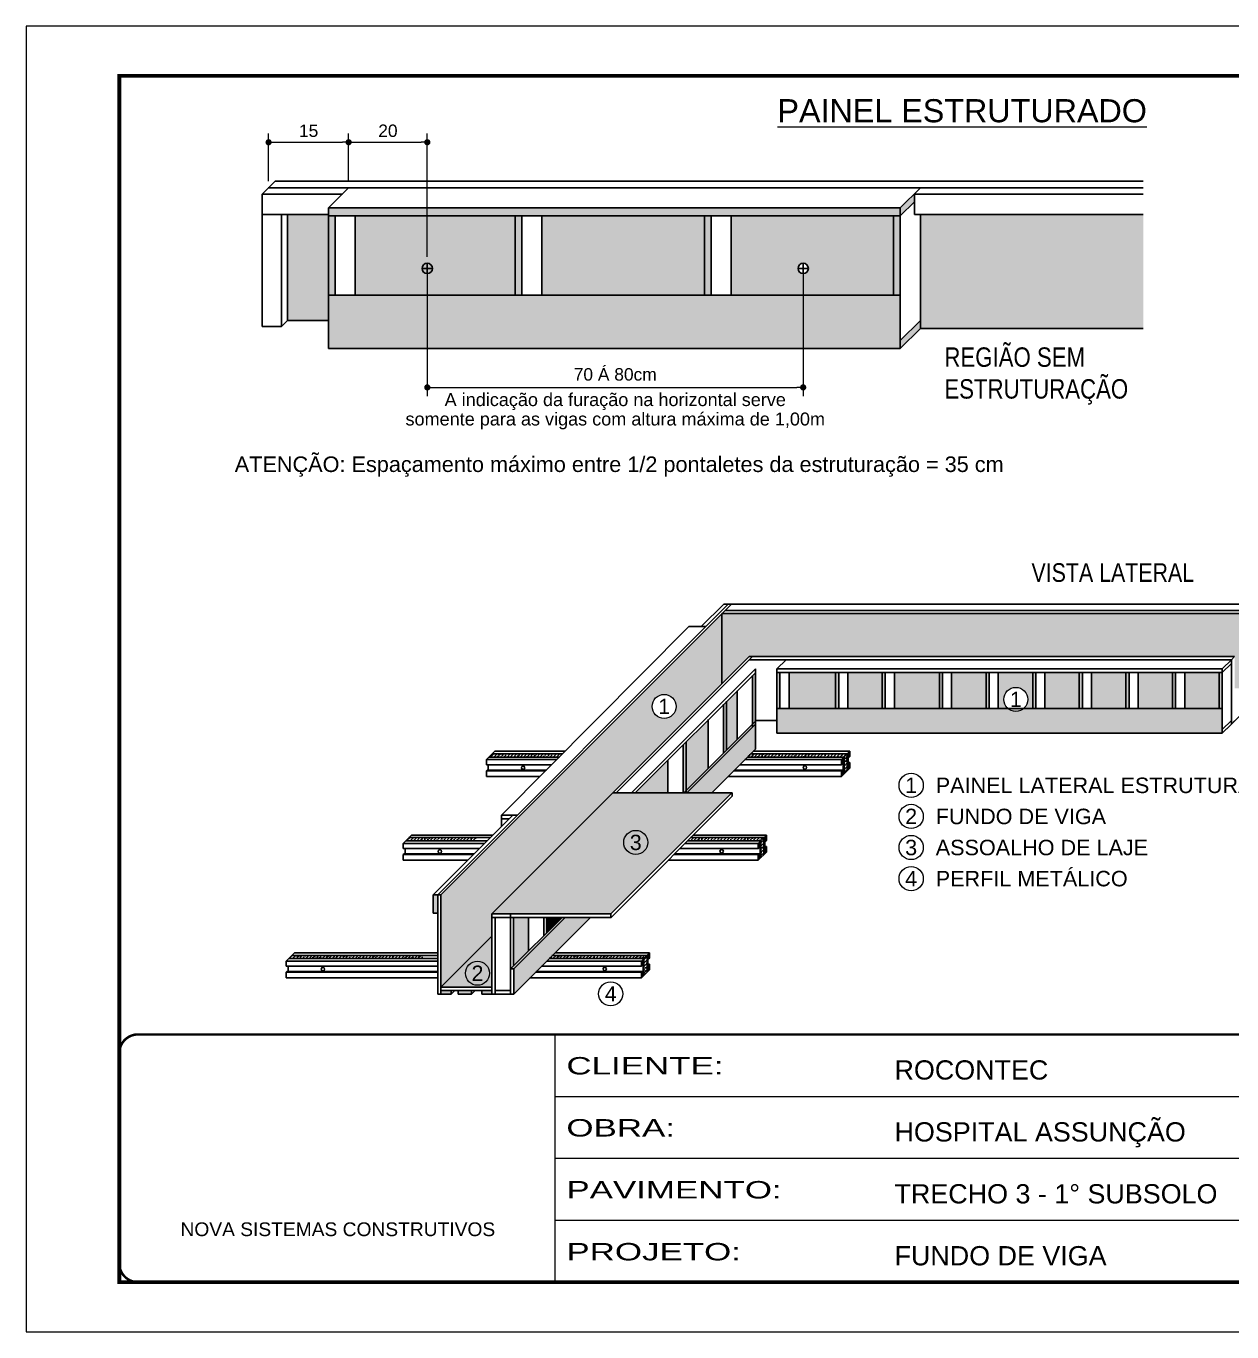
# Model space of a CAD drawing. Extents: x 2815 to 9069, y 548 to 5044.
# Drawn here: x 7570 to 8541, y 3994 to 5044 of the extents above; entities that cross this region are included whole.
import ezdxf
from ezdxf.enums import TextEntityAlignment as Align

# ---------------------------------------------------------------- set-up
doc = ezdxf.new("R2010")
doc.units = 0
doc.linetypes.add('CONTINUO', pattern=[0])
doc.linetypes.add('DASHED', pattern=[0.75, 0.5, -0.25])
for name, color, linetype, lineweight in [('CARIMBO', 255, 'Continuous', 9), ('Demarcação 1', 251, 'Continuous', 9), ('Folhas', 255, 'Continuous', 9), ('SARRAFO DE PRESSAO', 251, 'DASHED', 9)]:
    doc.layers.add(name, color=color, linetype=linetype, lineweight=lineweight)
doc.layers.add('COTA', color=241, linetype='Continuous')
doc.layers.add('Demarcação 2', color=7, linetype='Continuous', lineweight=9, true_color=0xe0e0e0)
doc.styles.add('ARIAL', font='arial.ttf')
doc.styles.add('CESAR1', font='arial.ttf', dxfattribs={"oblique": 15})
doc.styles.get("Standard").update_dxf_attribs({"font": 'arial.ttf'})
doc.styles.add('Tecnologia', font='')
doc.styles.add('texto', font='ARIALN.TTF')
doc.styles.get('Tecnologia').set_extended_font_data('Forgotten Futurist')
doc.dimstyles.new('1x', dxfattribs={"dimtxt": 10, "dimasz": 5, "dimexe": 7, "dimexo": 5, "dimgap": 4, "dimtad": 1, "dimdec": 1, "dimdsep": 46, "dimtxsty": 'Standard', "dimblk": 'DOT', "dimcen": 0.09, "dimclrd": 4, "dimclre": 4, "dimclrt": 2, "dimadec": 0, "dimazin": 2, "dimtfac": 1, "dimtdec": 1, "dimtmove": 0, "dimatfit": 3, "dimldrblk": 'DOT', "dimfxl": 1, "dimtolj": 1, "dimtzin": 0, "dimlwd": 9, "dimlwe": 9, "dimarcsym": 0})
pattern_1 = [(45, (5362.9945, 52682.7973), (0.99436891, 3.64601934), [4.6875, -0.9375, 0, -0.9375])]

# ---------------------------------------------------------------- blocks, each defined once
blk = doc.blocks.new('9999999999')
at = {"color": 30, "linetype": 'CONTINUO'}
for p, q in [((98564.6, 34230.2), (98564.6, 34429.4)), ((98564.6, 34379.6), (99584, 34379.6)), ((98564.6, 34329.8), (99488, 34329.8)), ((98564.6, 34280), (99488, 34280))]:
    blk.add_line(p, q, dxfattribs=at)
at = {"color": 30, "linetype": 'CONTINUO', "const_width": 2}
blk.add_lwpolyline([(99584, 34230.2), (99584, 34414.4, 0.414214), (99569, 34429.4), (98229, 34429.4, 0.414214), (98214, 34414.4), (98214, 34245.2, 0.414214), (98229, 34230.2), (99584, 34230.2)], format="xyb", dxfattribs=at)
at = {"layer": 'Folhas'}
blk.add_lwpolyline([(98139, 34190.2), (99624, 34190.2), (99624, 35240.2), (98139, 35240.2)], close=True, dxfattribs=at)
at = {"layer": 'Folhas', "color": 30, "const_width": 3}
blk.add_lwpolyline([(98214, 34230.2), (99584, 34230.2), (99584, 35200.2), (98214, 35200.2)], close=True, dxfattribs=at)
at = {"color": 7, "linetype": 'Continuous', "ltscale": 5, "style": 'ARIAL'}
for s, height, p in [('ROCONTEC', 15.48, (98837.7, 34393.1)), ('HOSPITAL ASSUNÇÃO', 15.483, (98837.7, 34343.3)), ('TRECHO 3 - 1° SUBSOLO', 15.483, (98837.7, 34293.5)), ('NOVA SISTEMAS CONSTRUTIVOS', 11.059, (98263.2, 34267.2)), ('FUNDO DE VIGA', 15.483, (98837.7, 34243.7))]:
    blk.add_text(s, height=height, dxfattribs=at).set_placement(p)
at = {"layer": 'Folhas', "color": 7, "style": 'Tecnologia', "width": 1.5}
for s, p in [('CLIENTE:', (98573.7, 34397.2)), ('OBRA:', (98573.7, 34347.3)), ('PAVIMENTO:', (98573.7, 34297.5)), ('PROJETO:', (98573.7, 34247.7))]:
    blk.add_text(s, height=14, dxfattribs=at).set_placement(p)
blk = doc.blocks.new('_Dot')
at = {"color": 0, "linetype": 'ByBlock', "lineweight": -2}
blk.add_line((-0.5, 0), (-1, 0), dxfattribs=at)
at = {"color": 0, "linetype": 'ByBlock', "const_width": 0.5}
blk.add_lwpolyline([(-0.25, 0, 1), (0.25, 0, 1)], format="xyb", close=True, dxfattribs=at)
blk = doc.blocks.new('*D156')
at = {"layer": 'COTA', "color": 4, "lineweight": 9, "transparency": 16777216}
for p, q in [((7765.6, 4918.7), (7765.6, 4957.1)), ((7830, 4918.3), (7830, 4957.1)), ((7770.6, 4950.1), (7825, 4950.1))]:
    blk.add_line(p, q, dxfattribs=at)
at = {"layer": 'Defpoints', "color": 0, "transparency": 16777216}
for p in [(7830, 4950.1), (7765.6, 4913.7), (7830, 4913.3)]:
    blk.add_point(p, dxfattribs=at)
at = {"layer": 'COTA', "color": 4, "lineweight": 9, "transparency": 16777216, "xscale": 5, "yscale": 5, "zscale": 5, "rotation": 180}
blk.add_blockref('_Dot', (7765.6, 4950.1), dxfattribs=at)
at = {"layer": 'COTA', "color": 4, "lineweight": 9, "transparency": 16777216, "xscale": 5, "yscale": 5, "zscale": 5}
blk.add_blockref('_Dot', (7830, 4950.1), dxfattribs=at)
at = {"layer": 'COTA', "color": 2, "transparency": 16777216, "insert": (7797.8, 4959.3), "char_height": 10, "attachment_point": 5}
blk.add_mtext('\\A1;15', dxfattribs=at)
blk = doc.blocks.new('*D157')
at = {"layer": 'COTA', "color": 4, "lineweight": 9, "transparency": 16777216}
for p, q in [((7830, 4918.3), (7830, 4957.1)), ((7893.3, 4857.9), (7893.3, 4957.1)), ((7835, 4950.1), (7888.3, 4950.1))]:
    blk.add_line(p, q, dxfattribs=at)
at = {"layer": 'Defpoints', "color": 0, "transparency": 16777216}
for p in [(7893.3, 4950.1), (7830, 4913.3), (7893.3, 4852.9)]:
    blk.add_point(p, dxfattribs=at)
at = {"layer": 'COTA', "color": 4, "lineweight": 9, "transparency": 16777216, "xscale": 5, "yscale": 5, "zscale": 5, "rotation": 180}
blk.add_blockref('_Dot', (7830, 4950.1), dxfattribs=at)
at = {"layer": 'COTA', "color": 4, "lineweight": 9, "transparency": 16777216, "xscale": 5, "yscale": 5, "zscale": 5}
blk.add_blockref('_Dot', (7893.3, 4950.1), dxfattribs=at)
at = {"layer": 'COTA', "color": 2, "transparency": 16777216, "insert": (7861.6, 4959.3), "char_height": 10, "attachment_point": 5}
blk.add_mtext('\\A1;20', dxfattribs=at)
blk = doc.blocks.new('*D158')
at = {"layer": 'COTA', "color": 4, "lineweight": 9, "transparency": 16777216}
for p, q in [((7893.3, 4847.9), (7893.3, 4746)), ((8195.7, 4847.9), (8195.7, 4746)), ((7898.3, 4753), (8190.7, 4753))]:
    blk.add_line(p, q, dxfattribs=at)
at = {"layer": 'Defpoints', "color": 0, "transparency": 16777216}
for p in [(7893.3, 4852.9), (8195.7, 4852.9), (8195.7, 4753)]:
    blk.add_point(p, dxfattribs=at)
at = {"layer": 'COTA', "color": 4, "lineweight": 9, "transparency": 16777216, "xscale": 5, "yscale": 5, "zscale": 5, "rotation": 180}
blk.add_blockref('_Dot', (7893.3, 4753), dxfattribs=at)
at = {"layer": 'COTA', "color": 4, "lineweight": 9, "transparency": 16777216, "xscale": 5, "yscale": 5, "zscale": 5}
blk.add_blockref('_Dot', (8195.7, 4753), dxfattribs=at)
at = {"layer": 'COTA', "color": 2, "transparency": 16777216, "insert": (8044.5, 4763.4), "char_height": 10, "attachment_point": 5}
blk.add_mtext('\\A1;70 Á 80cm', dxfattribs=at)

msp = doc.modelspace()

# ---------------------------------------------------------------- hatches: boundary and pattern name
for points in [[(8285.18, 4902.13), (8285.18, 4908.5), (8273.83, 4897.25), (8273.83, 4890.87)], [(8116.23, 4827.16), (8121.56, 4827.16), (8121.56, 4890.87), (8116.23, 4890.87)], [(7901.7, 4344.99), (7898.03, 4344.99), (7898.03, 4330.13), (7901.7, 4330.13)]]:
    msp.add_hatch(color=256).paths.add_polyline_path(points)
at = {"linetype": 'ByBlock', "ltscale": 2}
for points in [[(8273.83, 4897.25), (7813.78, 4897.25), (7813.78, 4890.87), (8273.83, 4890.87)], [(7813.67, 4827.16), (7818.99, 4827.16), (7818.99, 4890.76), (7813.67, 4890.76)], [(7963.85, 4827.16), (7969.17, 4827.16), (7969.17, 4890.76), (7963.85, 4890.76)], [(8154.8, 4479.67), (8157.15, 4482.02), (8157.15, 4523.46), (8154.8, 4521.11)], [(8174.45, 4494.9), (8176.89, 4494.9), (8176.89, 4523.62), (8174.45, 4523.62)], [(8221.73, 4494.9), (8224.16, 4494.9), (8224.16, 4523.62), (8221.73, 4523.62)], [(8259.26, 4494.9), (8261.7, 4494.9), (8261.7, 4523.62), (8259.26, 4523.62)], [(8305.19, 4494.9), (8307.63, 4494.9), (8307.63, 4523.62), (8305.19, 4523.62)], [(8342.73, 4494.9), (8345.16, 4494.9), (8345.16, 4523.62), (8342.73, 4523.62)], [(8380.26, 4494.9), (8382.7, 4494.9), (8382.7, 4523.62), (8380.26, 4523.62)], [(8417.79, 4494.9), (8420.23, 4494.9), (8420.23, 4523.62), (8417.79, 4523.62)], [(8455.33, 4494.9), (8457.76, 4494.9), (8457.76, 4523.62), (8455.33, 4523.62)], [(8492.86, 4494.9), (8495.3, 4494.9), (8495.3, 4523.62), (8492.86, 4523.62)], [(8530.39, 4494.9), (8532.83, 4494.9), (8532.83, 4523.62), (8530.39, 4523.62)], [(8131.46, 4458.8), (8133.81, 4461.16), (8133.81, 4500.45), (8131.46, 4498.1)], [(8154.91, 4479.77), (8154.91, 4482.25), (8101.51, 4428.85), (8101.51, 4426.97), (8102.1, 4426.97)], [(8101.4, 4467.71), (8099.05, 4465.36), (8099.05, 4426.86), (8101.4, 4426.86)], [(8004.24, 4326.84), (8001.67, 4326.84), (7960.22, 4285.38), (7962.78, 4285.38)], [(7987.03, 4312.19), (7989.38, 4314.55), (7989.38, 4326.73), (7987.03, 4326.73)]]:
    msp.add_hatch(color=256, dxfattribs=at).paths.add_polyline_path(points)
h = msp.add_hatch(color=256)
h.paths.add_polyline_path([(8273.83, 4790.62), (8273.83, 4784.24), (8290.06, 4800.33), (8290.06, 4806.71)])
h.paths.add_polyline_path([(8268.51, 4827.16), (8273.83, 4827.16), (8273.83, 4890.87), (8268.51, 4890.87)])
at = {"linetype": 'Continuous', "ltscale": 1.5}
h = msp.add_hatch(dxfattribs=at)
h.set_pattern_fill('ANSI36', color=256, scale=15, style=0)
h.set_pattern_definition(pattern_1)
h.paths.add_polyline_path([(7945.46, 4458.29), (7942.96, 4455.78), (7999.52, 4455.78), (8002.01, 4458.29)])
h = msp.add_hatch(dxfattribs=at)
h.set_pattern_fill('ANSI36', color=256, scale=15, style=0)
h.set_pattern_definition(pattern_1)
h.paths.add_polyline_path([(8231.15, 4458.29), (8153.42, 4458.29), (8150.91, 4455.78), (8228.65, 4455.78)])
h.paths.add_polyline_path([(8231.15, 4458.29), (8228.65, 4455.78), (8228.65, 4442.17), (8231.15, 4444.67)])
h = msp.add_hatch(dxfattribs=at)
h.set_pattern_fill('ANSI36', color=256, scale=15, style=0)
h.set_pattern_definition(pattern_1)
h.paths.add_polyline_path([(7878.48, 4390.92), (7875.98, 4388.41), (7932.54, 4388.41), (7935.03, 4390.92)])
h = msp.add_hatch(dxfattribs=at)
h.set_pattern_fill('ANSI36', color=256, scale=15, style=0)
h.set_pattern_definition(pattern_1)
h.paths.add_polyline_path([(8164.17, 4390.92), (8161.67, 4388.41), (8161.67, 4374.8), (8164.17, 4377.3)])
h.paths.add_polyline_path([(8105.17, 4390.92), (8102.66, 4388.41), (8161.67, 4388.41), (8164.17, 4390.92)])
h = msp.add_hatch(dxfattribs=at)
h.set_pattern_fill('ANSI36', color=256, scale=15, style=0)
h.set_pattern_definition(pattern_1)
h.paths.add_polyline_path([(7784.41, 4296.29), (7781.9, 4293.79), (7889.38, 4293.79), (7889.38, 4296.29)])
h = msp.add_hatch(dxfattribs=at)
h.set_pattern_fill('ANSI36', color=256, scale=15, style=0)
h.set_pattern_definition(pattern_1)
h.paths.add_polyline_path([(8070.1, 4296.29), (8067.59, 4293.79), (8067.59, 4280.18), (8070.1, 4282.68)])
h.paths.add_polyline_path([(7994, 4296.29), (7991.49, 4293.79), (8067.59, 4293.79), (8070.1, 4296.29)])
at = {"linetype": 'ByBlock', "ltscale": 2}
h = msp.add_hatch(color=256, dxfattribs=at)
h.paths.add_polyline_path([(7912.48, 4268), (7904.26, 4268), (7904.26, 4265.08), (7912.48, 4265.08)])
h.paths.add_polyline_path([(7928.78, 4268), (7917.99, 4268), (7917.99, 4265.08), (7928.78, 4265.08)])
h.paths.add_polyline_path([(7945.33, 4268), (7937.11, 4268), (7937.11, 4265.08), (7945.33, 4265.08)])
at = {"layer": 'Demarcação 1'}
h = msp.add_hatch(color=256, dxfattribs=at)
h.paths.add_polyline_path([(7923.99, 4281.9, 1), (7943.35, 4281.9, 1)], flags=17)
h.paths.add_polyline_path([(7945.33, 4329.6), (8130.37, 4514.64), (8130.37, 4571.11), (8130.37, 4571.11), (7904.26, 4345), (7904.26, 4270.57), (7945.33, 4311.63)])
h.paths.add_polyline_path([(8074.19, 4496.43, -1), (8093.54, 4496.43, -1)], flags=16)
h.paths.add_polyline_path([(7925.79, 4272.65), (7941.55, 4272.65), (7941.55, 4291.2), (7925.79, 4291.2)], flags=24)
h.paths.add_polyline_path([(8075.99, 4487.18), (8091.74, 4487.18), (8091.74, 4505.74), (8075.99, 4505.74)], flags=24)
msp.add_hatch(color=256, dxfattribs=at).paths.add_polyline_path([(8130.37, 4514.64), (8152.31, 4536.58), (8542.87, 4536.58), (8542.87, 4510.95), (8562.09, 4510.95), (8562.09, 4571.11), (8130.37, 4571.11)])
h = msp.add_hatch(color=256, dxfattribs=at)
h.paths.add_polyline_path([(7904.26, 4270.57), (7945.33, 4270.57), (7945.33, 4311.63)])
h.paths.add_polyline_path([(7923.99, 4281.9, -1), (7943.35, 4281.9, -1)], flags=16)
h.paths.add_polyline_path([(7925.79, 4272.65), (7941.55, 4272.65), (7941.55, 4291.2), (7925.79, 4291.2)], flags=24)
at = {"layer": 'Demarcação 2'}
for points in [[(7813.78, 4890.87), (7813.78, 4890.87), (7813.78, 4890.87), (7813.78, 4891.93), (7780.78, 4891.93), (7780.78, 4806.71), (7813.78, 4806.71)], [(7835.33, 4827.16), (7963.96, 4827.16), (7963.96, 4890.87), (7835.33, 4890.87)], [(7985.51, 4827.16), (8116.23, 4827.16), (8116.23, 4890.87), (7985.51, 4890.87)], [(8290.06, 4891.93), (8290.06, 4800.33), (8469.34, 4800.33), (8469.34, 4891.93)], [(8273.83, 4827.16), (7813.78, 4827.16), (7813.78, 4790.62), (7813.78, 4784.24), (8273.83, 4784.24)], [(8184.42, 4494.9), (8221.83, 4494.9), (8221.83, 4523.72), (8184.42, 4523.72)], [(8231.7, 4494.9), (8259.37, 4494.9), (8259.37, 4523.72), (8231.7, 4523.72)], [(8269.23, 4494.9), (8305.3, 4494.9), (8305.3, 4523.72), (8269.23, 4523.72)], [(8315.17, 4494.9), (8342.83, 4494.9), (8342.83, 4523.72), (8315.17, 4523.72)], [(8390.23, 4494.9), (8417.9, 4494.9), (8417.9, 4523.72), (8390.23, 4523.72)], [(8427.77, 4494.9), (8455.43, 4494.9), (8455.43, 4523.72), (8427.77, 4523.72)], [(8465.3, 4494.9), (8492.97, 4494.9), (8492.97, 4523.72), (8465.3, 4523.72)], [(8502.83, 4494.9), (8530.5, 4494.9), (8530.5, 4523.72), (8502.83, 4523.72)], [(8133.92, 4461.26), (8142.59, 4469.93), (8142.59, 4508.89), (8133.92, 4500.23)], [(8532.94, 4494.9), (8373.27, 4494.9, -0.3830345), (8360.34, 4494.9), (8174.56, 4494.9), (8174.56, 4474.9), (8532.94, 4474.9)], [(8101.51, 4428.85), (8119.25, 4446.59), (8119.25, 4485.55), (8101.51, 4467.82)], [(8157.26, 4465.04), (8157.26, 4482.12), (8102.1, 4426.97), (8122.1, 4426.97), (8157.25, 4462.12)], [(8060.66, 4426.97), (8086.84, 4426.97), (8086.84, 4453.14)], [(7962.57, 4287.73), (7974.81, 4299.98), (7974.81, 4326.84), (7962.57, 4326.84)], [(8024.54, 4326.84), (8019.05, 4326.84), (8004.24, 4326.84), (7962.78, 4285.38), (7962.78, 4265.08)], [(7989.49, 4314.65), (8001.67, 4326.84), (7989.49, 4326.84)]]:
    msp.add_hatch(color=256, dxfattribs=at).paths.add_polyline_path(points)
h = msp.add_hatch(color=256, dxfattribs=at)
h.paths.add_polyline_path([(8191.56, 4848.69, -1), (8199.92, 4848.69, -1)], flags=16)
h.paths.add_polyline_path([(8137.78, 4827.16), (8268.51, 4827.16), (8268.51, 4890.87), (8137.78, 4890.87)])
h = msp.add_hatch(color=256, dxfattribs=at)
h.paths.add_polyline_path([(8376.48, 4502.1, -1), (8357.13, 4502.1, -1)], flags=16)
h.paths.add_polyline_path([(8358.93, 4492.85), (8374.68, 4492.85), (8374.68, 4511.41), (8358.93, 4511.41)], flags=24)
h.paths.add_polyline_path([(8352.7, 4494.9), (8380.37, 4494.9), (8380.37, 4523.72), (8352.7, 4523.72)])
h = msp.add_hatch(color=256, dxfattribs=at)
h.paths.add_polyline_path([(7945.33, 4329.6), (7947.9, 4329.6), (7960.22, 4329.6), (8040.97, 4329.6), (8138.33, 4426.97), (8042.69, 4426.97)])
h.paths.add_polyline_path([(8053.07, 4377.59), (8068.93, 4377.59), (8068.93, 4396.47), (8053.07, 4396.47)], flags=24)

# ---------------------------------------------------------------- linework, layer by layer
at = {"linetype": 'ByBlock', "ltscale": 2}
for p, q in [((7760.35, 4908.5), (7770.79, 4918.94)), ((7760.35, 4908.5), (7760.35, 4891.93)), ((7830, 4913.34), (7813.78, 4897.25)), ((8290.06, 4913.34), (8273.83, 4897.25)), ((8285.18, 4891.93), (8285.18, 4908.5)), ((7813.78, 4897.25), (8273.83, 4897.25)), ((7813.78, 4890.87), (7813.78, 4897.25)), ((8285.18, 4902.13), (8273.83, 4890.87)), ((8273.83, 4897.25), (8273.83, 4784.24)), ((7760.35, 4891.93), (7760.35, 4801.88)), ((7775.95, 4891.93), (7775.95, 4801.88)), ((7780.78, 4891.93), (7780.78, 4806.71)), ((7813.78, 4890.87), (7813.78, 4784.24)), ((7813.78, 4890.87), (7813.78, 4790.62)), ((7813.78, 4890.87), (8273.83, 4890.87)), ((7819.1, 4890.87), (7819.1, 4827.16)), ((7835.33, 4827.16), (7835.33, 4890.87)), ((7963.96, 4890.87), (7963.96, 4827.16)), ((7969.29, 4890.87), (7969.29, 4827.16)), ((7985.51, 4827.16), (7985.51, 4890.87)), ((8116.23, 4890.87), (8116.23, 4827.16)), ((8121.56, 4890.87), (8121.56, 4827.16)), ((8137.78, 4827.16), (8137.78, 4890.87)), ((8268.51, 4890.87), (8268.51, 4827.16)), ((8290.06, 4800.33), (8290.06, 4891.93)), ((7775.95, 4801.88), (7780.78, 4806.71)), ((7813.78, 4806.71), (7780.78, 4806.71)), ((7813.78, 4806.71), (7780.78, 4806.71)), ((8290.06, 4806.71), (8273.83, 4790.62)), ((8290.06, 4800.33), (8273.83, 4784.24)), ((8045.26, 4426.97), (8154.87, 4536.58)), ((8540.37, 4534.01), (8542.87, 4536.58)), ((8181.98, 4534.01), (8174.56, 4526.64)), ((8174.56, 4526.64), (8532.94, 4526.64)), ((8174.56, 4523.73), (8174.56, 4526.64)), ((8540.37, 4534.01), (8532.94, 4526.64)), ((8540.37, 4531.09), (8532.94, 4523.72)), ((8532.94, 4526.64), (8532.94, 4523.72)), ((8540.37, 4534.01), (8540.37, 4482.27)), ((8154.91, 4479.77), (8154.91, 4521.21)), ((8157.26, 4465.04), (8157.26, 4523.56)), ((8174.56, 4523.73), (8174.56, 4474.9)), ((8174.56, 4523.73), (8174.56, 4494.9)), ((8174.56, 4523.72), (8532.94, 4523.72)), ((8177, 4523.73), (8176.99, 4494.9)), ((8184.42, 4494.9), (8184.42, 4523.73)), ((8221.83, 4523.73), (8221.83, 4494.9)), ((8224.27, 4523.73), (8224.27, 4494.9)), ((8231.7, 4494.9), (8231.7, 4523.73)), ((8259.37, 4523.73), (8259.37, 4494.9)), ((8261.81, 4523.73), (8261.8, 4494.9)), ((8269.23, 4494.9), (8269.23, 4523.73)), ((8305.3, 4523.73), (8305.3, 4494.9)), ((8307.74, 4523.73), (8307.74, 4494.9)), ((8315.17, 4494.9), (8315.17, 4523.73)), ((8342.83, 4523.73), (8342.83, 4494.9)), ((8345.27, 4523.73), (8345.27, 4494.9)), ((8352.7, 4494.9), (8352.7, 4523.73)), ((8380.37, 4523.73), (8380.37, 4494.9)), ((8382.8, 4523.73), (8382.8, 4494.9)), ((8390.23, 4494.9), (8390.23, 4523.73)), ((8417.9, 4523.72), (8417.9, 4494.9)), ((8420.34, 4523.72), (8420.34, 4494.9)), ((8427.77, 4494.9), (8427.77, 4523.72)), ((8455.43, 4523.72), (8455.43, 4494.9)), ((8457.87, 4523.72), (8457.87, 4494.9)), ((8465.3, 4494.9), (8465.3, 4523.72)), ((8492.97, 4523.72), (8492.97, 4494.9)), ((8495.4, 4523.72), (8495.4, 4494.9)), ((8502.83, 4494.9), (8502.83, 4523.72)), ((8530.5, 4523.72), (8530.5, 4494.9)), ((8532.94, 4523.72), (8532.94, 4474.9)), ((8142.59, 4469.93), (8142.59, 4508.89)), ((8131.57, 4458.91), (8131.57, 4498.21)), ((8133.92, 4461.26), (8133.92, 4500.56)), ((8157.26, 4484.6), (8099.62, 4426.97)), ((8119.25, 4446.59), (8119.25, 4485.89)), ((8174.56, 4485.19), (8157.26, 4485.19)), ((8540.37, 4485.19), (8532.94, 4477.82)), ((8546.92, 4488.77), (8536.54, 4478.47)), ((8542.87, 4484.76), (8540.37, 4482.27)), ((8540.37, 4482.27), (8532.94, 4474.9)), ((8099.16, 4426.97), (8099.16, 4465.46)), ((8101.51, 4426.97), (8101.51, 4467.82)), ((8157.26, 4465.04), (8157.25, 4462.12)), ((7940.89, 4453.71), (7940.89, 4449.52)), ((7940.89, 4453.71), (7984.13, 4453.71)), ((7940.89, 4453.71), (7997.47, 4453.71)), ((7942.96, 4455.78), (7999.52, 4455.78)), ((7945.46, 4458.29), (8002.01, 4458.29)), ((7947.53, 4460.36), (8004.07, 4460.36)), ((8148.85, 4453.71), (8226.58, 4453.71)), ((8150.91, 4455.78), (8228.65, 4455.78)), ((8153.42, 4458.29), (8231.15, 4458.29)), ((8155.49, 4460.36), (8233.22, 4460.36)), ((8226.58, 4453.71), (8226.58, 4449.52)), ((8227.22, 4453.44), (8227.22, 4450.16)), ((8228.02, 4454.24), (8228.02, 4442.32)), ((8228.65, 4455.78), (8228.65, 4442.17)), ((8231.15, 4458.29), (8231.15, 4444.67)), ((8231.78, 4458), (8231.78, 4446.07)), ((8231.78, 4455.54), (8232.6, 4455.54)), ((8232.6, 4458.82), (8232.6, 4455.54)), ((7940.89, 4449.52), (7993.3, 4449.52)), ((7940.89, 4444.65), (7988.46, 4444.65)), ((7941.53, 4445.29), (7989.09, 4445.29)), ((7942.33, 4449.52), (7942.33, 4445.29)), ((8139.78, 4444.65), (8226.58, 4444.65)), ((8140.42, 4445.29), (8227.22, 4445.29)), ((8144.65, 4449.52), (8226.58, 4449.52)), ((8227.22, 4442.32), (8228.02, 4442.32)), ((8231.78, 4451.29), (8233.22, 4451.29)), ((8231.78, 4450.67), (8232.6, 4450.67)), ((8231.78, 4446.89), (8232.6, 4446.89)), ((8232.6, 4450.67), (8232.6, 4446.89)), ((7940.89, 4440.1), (7970.6, 4440.1)), ((7940.89, 4440.1), (7983.93, 4440.1)), ((8135.23, 4440.1), (8226.58, 4440.1)), ((8138.45, 4426.97), (8138.45, 4424.2)), ((7953.03, 4399.99), (7953.03, 4409.02)), ((7953.03, 4406.1), (7959.13, 4406.1)), ((7878.48, 4390.92), (7943.95, 4390.92)), ((7880.55, 4392.99), (7946.02, 4392.99)), ((8105.15, 4390.92), (8164.17, 4390.92)), ((8107.22, 4392.99), (8166.24, 4392.99)), ((8164.17, 4390.92), (8164.17, 4377.3)), ((8164.8, 4390.63), (8164.8, 4378.7)), ((8165.62, 4391.45), (8165.62, 4388.17)), ((7873.91, 4386.34), (7917.15, 4386.34)), ((7873.91, 4386.34), (7939.38, 4386.34)), ((7873.91, 4386.34), (7873.91, 4382.15)), ((7873.91, 4382.15), (7935.18, 4382.15)), ((7875.35, 4382.15), (7875.35, 4377.92)), ((7875.98, 4388.41), (7941.44, 4388.41)), ((8096.38, 4382.15), (8159.6, 4382.15)), ((8100.58, 4386.34), (8159.6, 4386.34)), ((8102.64, 4388.41), (8161.67, 4388.41)), ((8159.6, 4386.34), (8159.6, 4382.15)), ((8160.24, 4386.07), (8160.24, 4382.79)), ((8161.04, 4386.87), (8161.04, 4374.95)), ((8161.67, 4388.41), (8161.67, 4374.8)), ((8164.8, 4388.17), (8165.62, 4388.17)), ((8164.8, 4383.92), (8166.24, 4383.92)), ((8164.8, 4383.3), (8165.62, 4383.3)), ((8164.8, 4379.52), (8165.62, 4379.52)), ((8165.62, 4383.3), (8165.62, 4379.52)), ((7873.91, 4377.28), (7930.31, 4377.28)), ((7873.91, 4372.73), (7903.62, 4372.73)), ((7873.91, 4372.73), (7925.76, 4372.73)), ((7874.55, 4377.92), (7930.95, 4377.92)), ((8086.96, 4372.73), (8159.6, 4372.73)), ((8091.51, 4377.28), (8159.6, 4377.28)), ((8092.15, 4377.92), (8160.24, 4377.92)), ((8160.24, 4374.95), (8161.04, 4374.95)), ((7898.03, 4330.13), (7898.03, 4344.99)), ((7901.7, 4345), (7904.26, 4345)), ((7898.03, 4330.13), (7901.7, 4330.13)), ((7945.33, 4329.6), (7947.9, 4329.6)), ((7951.11, 4326.84), (8019.05, 4326.84)), ((7960.22, 4268), (7960.22, 4326.84)), ((7962.57, 4287.73), (7962.57, 4326.7)), ((7974.81, 4299.98), (7974.81, 4326.84)), ((7987.13, 4312.3), (7987.13, 4326.84)), ((7989.49, 4314.65), (7989.49, 4326.84)), ((8040.97, 4329.6), (8040.97, 4326.84)), ((7784.41, 4296.29), (7901.7, 4296.29)), ((7786.48, 4298.36), (7901.7, 4298.36)), ((7994, 4296.29), (8070.1, 4296.29)), ((7996.06, 4298.36), (8072.17, 4298.36)), ((8070.1, 4296.29), (8070.1, 4282.68)), ((8070.72, 4296), (8070.72, 4284.08)), ((8071.54, 4296.82), (8071.54, 4293.55)), ((7779.84, 4291.72), (7876.04, 4291.72)), ((7779.84, 4291.72), (7901.7, 4291.72)), ((7779.84, 4291.72), (7779.84, 4287.53)), ((7779.84, 4287.53), (7901.7, 4287.53)), ((7781.28, 4287.53), (7781.28, 4283.3)), ((7781.9, 4293.79), (7901.7, 4293.79)), ((7985.23, 4287.53), (8065.52, 4287.53)), ((7989.42, 4291.72), (8065.52, 4291.72)), ((7991.49, 4293.79), (8067.59, 4293.79)), ((8065.52, 4291.72), (8065.52, 4287.53)), ((8066.16, 4291.44), (8066.16, 4288.17)), ((8066.97, 4292.25), (8066.97, 4280.32)), ((8067.59, 4293.79), (8067.59, 4280.18)), ((8070.72, 4293.55), (8071.54, 4293.55)), ((8070.72, 4289.3), (8072.17, 4289.3)), ((8070.72, 4288.68), (8071.54, 4288.68)), ((8070.72, 4284.9), (8071.54, 4284.9)), ((8071.54, 4288.68), (8071.54, 4284.9)), ((7779.84, 4282.66), (7901.7, 4282.66)), ((7779.84, 4278.11), (7876.04, 4278.11)), ((7779.84, 4278.11), (7901.7, 4278.11)), ((7780.47, 4283.3), (7901.7, 4283.3)), ((7975.81, 4278.11), (8065.52, 4278.11)), ((7980.36, 4282.66), (8065.52, 4282.66)), ((7981, 4283.3), (8066.16, 4283.3)), ((8066.16, 4280.32), (8066.97, 4280.32)), ((7960.22, 4268), (7960.22, 4265.08))]:
    msp.add_line(p, q, dxfattribs=at)
for p, q in [((8469.34, 4918.94), (7770.79, 4918.94)), ((7825.13, 4908.5), (7760.35, 4908.5)), ((8469.34, 4913.34), (7765.18, 4913.34)), ((8469.34, 4908.5), (8285.18, 4908.5)), ((7813.78, 4891.93), (7760.35, 4891.93)), ((8469.34, 4891.93), (8285.18, 4891.93)), ((7813.65, 4827.16), (8273.83, 4827.16)), ((7760.35, 4801.88), (7775.95, 4801.88)), ((7813.78, 4784.24), (8273.83, 4784.24)), ((8135.42, 4578.73), (7901.7, 4345)), ((8137.99, 4578.73), (7904.26, 4345)), ((8131.76, 4578.73), (8113.67, 4560.63)), ((8569.7, 4578.73), (8131.76, 4578.73)), ((8130.37, 4571.11), (8562.09, 4571.11)), ((8130.37, 4571.11), (8130.37, 4514.64)), ((8132.94, 4573.68), (8564.65, 4573.68)), ((8564.65, 4573.68), (8179.04, 4573.68)), ((8103.77, 4560.63), (7953.03, 4409.02)), ((8117.33, 4560.63), (8103.77, 4560.63)), ((8152.31, 4536.58), (7945.33, 4329.6)), ((8542.87, 4536.58), (8152.31, 4536.58)), ((8057.58, 4426.97), (8157.26, 4526.64)), ((8540.37, 4534.01), (8152.31, 4534.01)), ((8157.26, 4474.9), (8157.26, 4526.64)), ((8060.66, 4426.97), (8157.26, 4523.56)), ((8174.56, 4494.9), (8532.94, 4494.9)), ((8157.25, 4482.12), (8102.1, 4426.97)), ((8174.56, 4474.9), (8532.94, 4474.9)), ((7947.53, 4460.36), (7940.89, 4453.71)), ((8086.84, 4426.97), (8086.84, 4453.14)), ((8157.25, 4462.12), (8122.1, 4426.97)), ((8233.22, 4460.36), (8226.58, 4453.71)), ((8228.02, 4454.24), (8227.22, 4453.44)), ((8232.6, 4458.82), (8231.78, 4458)), ((8233.22, 4456.16), (8232.6, 4455.54)), ((8227.22, 4450.16), (8226.58, 4449.52)), ((8233.22, 4446.74), (8226.58, 4440.1)), ((8228.02, 4442.32), (8227.22, 4441.51)), ((8232.6, 4446.89), (8231.78, 4446.07)), ((8233.22, 4451.29), (8232.6, 4450.67)), ((8040.97, 4329.6), (8138.33, 4426.97)), ((8041.09, 4326.84), (8138.45, 4424.2)), ((8138.45, 4426.97), (8042.69, 4426.97)), ((7962.05, 4409.02), (7898.03, 4345)), ((7953.03, 4409.02), (7965.71, 4409.02)), ((7880.55, 4392.99), (7873.91, 4386.34)), ((8166.24, 4392.99), (8159.6, 4386.34)), ((8165.62, 4391.45), (8164.8, 4390.63)), ((8160.24, 4382.79), (8159.6, 4382.15)), ((8166.24, 4379.37), (8159.6, 4372.73)), ((8161.04, 4386.87), (8160.24, 4386.07)), ((8165.62, 4379.52), (8164.8, 4378.7)), ((8166.24, 4388.79), (8165.62, 4388.17)), ((8166.24, 4383.92), (8165.62, 4383.3)), ((8161.04, 4374.95), (8160.24, 4374.14)), ((7898.03, 4344.99), (7901.7, 4344.99)), ((7901.7, 4268), (7901.7, 4345)), ((7904.26, 4265.08), (7904.26, 4345)), ((7945.33, 4265.08), (7945.33, 4329.6)), ((7945.33, 4329.6), (8040.97, 4329.6)), ((7945.33, 4329.6), (7945.33, 4326.84)), ((7945.33, 4326.84), (7952.24, 4326.84)), ((7960.22, 4329.6), (7947.9, 4329.6)), ((7947.9, 4268), (7947.9, 4326.84)), ((7947.9, 4326.84), (7947.9, 4326.52)), ((7960.22, 4265.08), (7960.22, 4329.6)), ((8001.67, 4326.84), (7960.22, 4285.38)), ((8024.54, 4326.84), (7962.78, 4265.08)), ((8004.24, 4326.84), (7962.78, 4285.38)), ((8019.05, 4326.84), (8041.09, 4326.84)), ((7945.33, 4311.63), (7904.26, 4270.57)), ((7786.48, 4298.36), (7779.84, 4291.72)), ((8072.17, 4298.36), (8065.52, 4291.72)), ((8071.54, 4296.82), (8070.72, 4296)), ((7962.78, 4285.38), (7960.22, 4285.38)), ((7962.78, 4285.38), (7962.78, 4265.08)), ((8066.16, 4288.17), (8065.52, 4287.53)), ((8072.17, 4284.75), (8065.52, 4278.11)), ((8066.97, 4292.25), (8066.16, 4291.44)), ((8071.54, 4284.9), (8070.72, 4284.08)), ((8072.17, 4294.17), (8071.54, 4293.55)), ((8072.17, 4289.3), (8071.54, 4288.68)), ((8066.97, 4280.32), (8066.16, 4279.52)), ((7901.7, 4265.08), (7901.7, 4268)), ((7912.48, 4265.08), (7901.7, 4265.08)), ((7904.26, 4270.57), (7945.33, 4270.57)), ((7904.26, 4268), (7945.33, 4268)), ((7904.26, 4268), (7912.48, 4268)), ((7912.48, 4268), (7912.48, 4265.08)), ((7912.48, 4265.08), (7915.4, 4268)), ((7917.99, 4268), (7928.78, 4268)), ((7917.99, 4265.08), (7917.99, 4268)), ((7928.78, 4265.08), (7917.99, 4265.08)), ((7928.78, 4265.08), (7931.7, 4268)), ((7928.78, 4268), (7928.78, 4265.08)), ((7937.11, 4268), (7945.33, 4268)), ((7937.11, 4265.08), (7937.11, 4268)), ((7947.9, 4265.08), (7937.11, 4265.08)), ((7947.9, 4268), (7947.9, 4265.08)), ((7960.22, 4268), (7947.9, 4268)), ((7947.9, 4265.08), (7960.22, 4265.08)), ((7962.78, 4265.08), (7952, 4265.08))]:
    msp.add_line(p, q)
at = {"linetype": 'Continuous', "ltscale": 1.5}
for p, q in [((7893.28, 4844.51), (7893.28, 4852.88)), ((8195.74, 4844.51), (8195.74, 4852.87)), ((7889.1, 4848.69), (7897.47, 4848.69)), ((8191.56, 4848.69), (8199.92, 4848.69)), ((8290.06, 4800.33), (8469.34, 4800.33))]:
    msp.add_line(p, q, dxfattribs=at)
at = {"ltscale": 2}
for p, q in [((8233.22, 4460.36), (8233.22, 4456.16)), ((7941.53, 4445.29), (7940.89, 4444.65)), ((7940.89, 4444.65), (7940.89, 4440.1)), ((8227.22, 4445.29), (8226.58, 4444.65)), ((8226.58, 4444.65), (8226.58, 4440.1)), ((8227.22, 4445.29), (8227.22, 4441.51)), ((8233.22, 4451.29), (8233.22, 4446.74)), ((8166.24, 4392.99), (8166.24, 4388.79)), ((8166.24, 4383.92), (8166.24, 4379.37)), ((7874.55, 4377.92), (7873.91, 4377.28)), ((7873.91, 4377.28), (7873.91, 4372.73)), ((8160.24, 4377.92), (8159.6, 4377.28)), ((8159.6, 4377.28), (8159.6, 4372.73)), ((8160.24, 4377.92), (8160.24, 4374.14)), ((8072.17, 4298.36), (8072.17, 4294.17)), ((8072.17, 4289.3), (8072.17, 4284.75)), ((7780.47, 4283.3), (7779.84, 4282.66)), ((7779.84, 4282.66), (7779.84, 4278.11)), ((8066.16, 4283.3), (8065.52, 4282.66)), ((8065.52, 4282.66), (8065.52, 4278.11)), ((8066.16, 4283.3), (8066.16, 4279.52))]:
    msp.add_line(p, q, dxfattribs=at)
at = {"linetype": 'Continuous', "ltscale": 1.5}
for centre in [(7893.28, 4848.69), (8195.74, 4848.69)]:
    msp.add_circle(centre, 4.18, dxfattribs=at)
at = {"linetype": 'ByBlock', "ltscale": 2}
for centre in [(7970.34, 4447.13), (8197.12, 4447.32), (7903.36, 4379.76), (8130.14, 4379.95), (7809.29, 4285.14), (8036.07, 4285.33)]:
    msp.add_circle(centre, 1.38, dxfattribs=at)
at = {"layer": 'CARIMBO'}
for centre, radius in [((8083.86, 4496.43), 9.68), ((8366.8, 4502.1), 9.68), ((8282.59, 4433), 9.77), ((8282.59, 4408), 9.77), ((8061, 4387.11), 9.68), ((8282.59, 4383), 9.77), ((8282.59, 4358), 9.77), ((7933.67, 4281.9), 9.68), ((8040.82, 4265.34), 9.68)]:
    msp.add_circle(centre, radius, dxfattribs=at)

# ---------------------------------------------------------------- block references
at = {"layer": 'SARRAFO DE PRESSAO', "color": 6, "linetype": 'ByBlock'}
msp.add_blockref('9999999999', (-90568.49, -30196.7), dxfattribs=at)

# ---------------------------------------------------------------- texts
at = {"layer": 'CARIMBO', "linetype": 'Continuous', "ltscale": 2, "style": 'ARIAL'}
msp.add_text('%%UPAINEL ESTRUTURADO', height=18.59, dxfattribs=at).set_placement((8323.65, 4966.18), align=Align.CENTER)
at = {"layer": 'CARIMBO', "linetype": 'Continuous', "ltscale": 2, "style": 'texto'}
for s, height, p in [('REGIÃO SEM', 15.6, (8309.31, 4769.55)), ('ESTRUTURAÇÃO', 15.6, (8309.31, 4743.99)), ('VISTA LATERAL', 15, (8379.41, 4596.62))]:
    msp.add_text(s, height=height, dxfattribs=at).set_placement(p)
at = {"layer": 'CARIMBO', "color": 2, "style": 'ARIAL'}
for s, height, p in [('A indicação da furação na horizontal serve', 10.4, (8044.51, 4743.17)), ('somente para as vigas com altura máxima de 1,00m', 10.4, (8044.51, 4727.57)), ('ATENÇÃO: Espaçamento máximo entre 1/2 pontaletes da estruturação = 35 cm  ', 12.48, (8052.53, 4691.2))]:
    msp.add_text(s, height=height, dxfattribs=at).set_placement(p, align=Align.MIDDLE_CENTER)
at = {"layer": 'CARIMBO', "style": 'ARIAL'}
for s, height, p in [('1', 12.32, (8366.8, 4502.1)), ('1', 12.32, (8083.86, 4496.43)), ('1', 12.44, (8282.59, 4433)), ('2', 12.44, (8282.59, 4408)), ('3', 12.32, (8061, 4387.11)), ('3', 12.44, (8282.59, 4383)), ('4', 12.44, (8282.59, 4358)), ('2', 12.32, (7933.67, 4281.9)), ('4', 12.32, (8040.82, 4265.34))]:
    msp.add_text(s, height=height, dxfattribs=at).set_placement(p, align=Align.MIDDLE_CENTER)
at = {"layer": 'CARIMBO', "style": 'CESAR1'}
for s, p in [('PAINEL LATERAL ESTRUTURADO', (8302.36, 4433)), ('FUNDO DE VIGA', (8302.36, 4408)), ('ASSOALHO DE LAJE', (8302.36, 4383)), ('PERFIL METÁLICO', (8302.36, 4358))]:
    msp.add_text(s, height=12.436, dxfattribs=at).set_placement(p, align=Align.MIDDLE_LEFT)

# ---------------------------------------------------------------- dimensions: what is measured, and where the dimension line sits
at = {"layer": 'COTA'}
for base, p1, p2, text, picture, middle in [((7830, 4950.14), (7765.57, 4913.72), (7830, 4913.34), '15', '*D156', (7797.79, 4959.25)), ((7893.28, 4950.14), (7830, 4913.34), (7893.28, 4852.88), '20', '*D157', (7861.64, 4959.25)), ((8195.74, 4753.04), (7893.28, 4852.88), (8195.74, 4852.87), '70 Á 80cm', '*D158', (8044.51, 4763.39))]:
    dim = msp.add_linear_dim(base=base, p1=p1, p2=p2, text=text, dimstyle='1x', dxfattribs=at)
    dim.commit()
    dim.dimension.update_dxf_attribs({"geometry": picture, "text_midpoint": middle})

doc.saveas('drawing.dxf')
